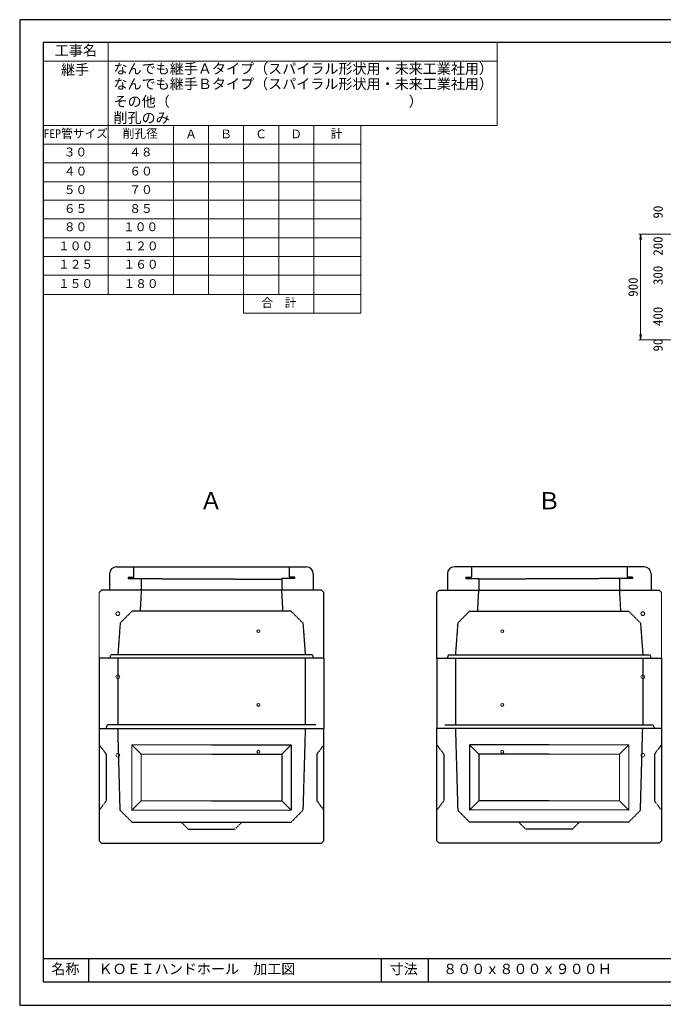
# Model space of a CAD drawing. Units: millimetres, scale not verified. Extents: x -297 to 298, y -210 to 211.
# Drawn here: x -297 to -22.3, y -210 to 210.5 of the extents above; entities that cross this region are included whole.
import ezdxf
from ezdxf.enums import TextEntityAlignment as Align

# ---------------------------------------------------------------- set-up
doc = ezdxf.new("R2010")
doc.units = ezdxf.units.MM
doc.linetypes.add('USER2', pattern=[4.7625, 3.175, -1.5875])
doc.layers.add('0-0', color=7, linetype='Continuous')
for name, color, linetype, lineweight in [('0-1_0', 9, 'Continuous', 25), ('0-2_dims', 7, 'Continuous', 18), ('0-3_pen1実線', 4, 'Continuous', 13), ('0-4_pen2実線', 3, 'Continuous', 13), ('0-5_pen3実線', 7, 'Continuous', 25), ('0-6_pen4実線', 7, 'Continuous', 25), ('0-7_pen2破線', 3, 'USER2', 25), ('0-8_鉄筋', 7, 'Continuous', 25), ('0-9_draw', 7, 'Continuous', 13)]:
    doc.layers.add(name, color=color, linetype=linetype, lineweight=lineweight)
doc.styles.add('ＭＳ ゴシック', font='')
doc.styles.get('ＭＳ ゴシック').set_extended_font_data('MS Gothic')

# ---------------------------------------------------------------- blocks, each defined once
blk = doc.blocks.new('部分図 1')
at = {"layer": '0-1_0'}
blk.add_lwpolyline([(0.1, 0.3), (11898.1, 0.3), (11898.1, 8410.3), (0.1, 8410.3)], close=True, dxfattribs=at)
at = {"layer": '0-2_dims'}
for p, q in [((755.1, 6066.8), (755.1, 8215.2)), ((4075.2, 7506.5), (4075.2, 8215.2)), ((200.1, 8055.5), (4076.2, 8055.5)), ((200.1, 7506.5), (4076.2, 7506.5)), ((1313.17, 6066.8), (1313.17, 7507.2)), ((1313.17, 6066.8), (1313.17, 7506.8)), ((1613.17, 6066.8), (1613.17, 7506.8)), ((1912.17, 5908), (1912.17, 7506.8)), ((2211.17, 6066.8), (2211.17, 7506.8)), ((2511.17, 5906), (2511.17, 7506.8)), ((200.17, 7349), (2913.17, 7349)), ((200.1, 7190), (2913.1, 7190)), ((200.1, 7028.2), (2913.1, 7028.2)), ((200.1, 6870.4), (2913.1, 6870.4)), ((200.1, 6711.4), (2913.1, 6711.4)), ((5619.5, 6579), (5286.5, 6579)), ((5301.5, 6579), (5301.5, 5679)), ((200.1, 6550.4), (2913.1, 6550.4)), ((200.1, 6390.4), (2913.1, 6390.4)), ((200.1, 6231.6), (2913.1, 6231.6)), ((2913.17, 6066.8), (2913.17, 5906.1)), ((1912.17, 5906.1), (2913.17, 5906.1)), ((5634.5, 5679), (5286.5, 5679))]:
    blk.add_line(p, q, dxfattribs=at)
blk.add_lwpolyline([(200.17, 6066.8), (2913.17, 6066.8), (2913.17, 7506.8), (200.17, 7506.8)], close=True, dxfattribs=at)
for points in [[(5309, 6534), (5301.5, 6579), (5294, 6534)], [(5294, 5724), (5301.5, 5679), (5309, 5724)]]:
    blk.add_lwpolyline(points, dxfattribs=at)
at = {"layer": '0-3_pen1実線'}
for p, q in [((2236.94, 3636.04), (2242.9, 3642)), ((3921.06, 3636.04), (3915.1, 3642))]:
    blk.add_line(p, q, dxfattribs=at)
at = {"layer": '0-4_pen2実線'}
for p, q in [((2348.94, 3654), (2348.94, 3642)), ((3809.06, 3654), (3809.06, 3642))]:
    blk.add_line(p, q, dxfattribs=at)
for centre, radius in [((838, 3342), 16), ((5320, 3342), 16), ((2038, 3192), 12), ((4120, 3192), 12), ((838, 2803), 16), ((5320, 2803), 16), ((2038, 2563), 12), ((4120, 2563), 12), ((838, 2134), 16), ((2038, 2164), 12), ((4120, 2164), 12), ((5320, 2134), 16)]:
    blk.add_circle(centre, radius, dxfattribs=at)
at = {"layer": '0-5_pen3実線'}
for p, q in [((826.94, 3742), (2446.94, 3742)), ((5331.06, 3742), (3711.06, 3742)), ((766.94, 3682), (766.94, 3542)), ((2506.94, 3682), (2506.94, 3542)), ((3651.06, 3682), (3651.06, 3542)), ((5391.06, 3682), (5391.06, 3542)), ((2578, 3542), (698, 3542)), ((2598, 3522), (2578, 3542)), ((3560, 3522), (3580, 3542)), ((3580, 3542), (5460, 3542)), ((2598, 2962), (2598, 3522)), ((3560, 2962), (3560, 3522)), ((678, 2963), (678, 2363)), ((2598, 2962), (678, 2962)), ((2598, 2963), (2598, 2363)), ((3560, 2963), (3560, 2363)), ((3560, 2962), (5480, 2962)), ((5480, 2963), (5480, 2363)), ((678, 2364), (678, 1404)), ((678, 2363), (2598, 2363)), ((2598, 1404), (2598, 2364)), ((3560, 1404), (3560, 2364)), ((5480, 2363), (3560, 2363)), ((5480, 2364), (5480, 1404)), ((1638, 2224), (2318, 2224)), ((2318, 2224), (2238, 2144)), ((2318, 2224), (2318, 1664)), ((4520, 2224), (3840, 2224)), ((3840, 2224), (3920, 2144)), ((3840, 2224), (3840, 1664)), ((1638, 2144), (2238, 2144)), ((2238, 2144), (2238, 1744)), ((4520, 2144), (3920, 2144)), ((3920, 2144), (3920, 1744)), ((1638, 1744), (2238, 1744)), ((2238, 1744), (2318, 1664)), ((3920, 1744), (3840, 1664)), ((4520, 1744), (3920, 1744)), ((958, 1664), (2315.06, 1666.94)), ((5200, 1664), (3842.94, 1666.94)), ((678, 1404), (698, 1384)), ((698, 1384), (2578, 1384)), ((2598, 1404), (2578, 1384)), ((3560, 1404), (3580, 1384)), ((5460, 1384), (3580, 1384)), ((5480, 1404), (5460, 1384)), ((586.1, 400.3), (586.1, 200.3)), ((3488.1, 400.3), (3488.1, 200.3))]:
    blk.add_line(p, q, dxfattribs=at)
for centre, start, end in [((826.94, 3682), 90, 180), ((2446.94, 3682), 0, 90), ((3711.06, 3682), 90, 180), ((5331.06, 3682), 0, 90)]:
    blk.add_arc(centre, 60, start, end, dxfattribs=at)
at = {"layer": '0-6_pen4実線'}
for p, q in [((200.1, 400.3), (11709.1, 400.3)), ((3085.4, 400.3), (3085.4, 200.3))]:
    blk.add_line(p, q, dxfattribs=at)
blk.add_lwpolyline([(200.1, 200.3), (11709.1, 200.3), (11709.1, 8215.3), (200.1, 8215.3)], close=True, dxfattribs=at)
at = {"layer": '0-7_pen2破線'}
for p, q in [((972.94, 3742), (972.94, 3642)), ((2300.94, 3742), (2300.94, 3654)), ((3857.06, 3742), (3857.06, 3654)), ((5185.06, 3742), (5185.06, 3642)), ((924.94, 3654), (972.94, 3654)), ((924.94, 3654), (924.94, 3642)), ((924.94, 3642), (2236.94, 3636.04)), ((1036.94, 3642), (1036.94, 3542)), ((2236.94, 3642), (2236.94, 3542)), ((2348.94, 3642), (2236.94, 3642)), ((2348.94, 3654), (2300.94, 3654)), ((3809.06, 3654), (3857.06, 3654)), ((3809.06, 3642), (3921.06, 3642)), ((5233.06, 3642), (3921.06, 3636.04)), ((3921.06, 3642), (3921.06, 3542)), ((5121.06, 3642), (5121.06, 3542)), ((5233.06, 3654), (5185.06, 3654)), ((5233.06, 3654), (5233.06, 3642)), ((1038, 3542), (1028, 3362)), ((2248, 3362), (2238, 3542)), ((3910, 3362), (3920, 3542)), ((5120, 3542), (5130, 3362)), ((858, 3262), (958, 3362)), ((2318, 3362), (2418, 3262)), ((3840, 3362), (3740, 3262)), ((5300, 3262), (5200, 3362)), ((858, 3262), (838, 2992)), ((2418, 3262), (2438, 2992)), ((3740, 3262), (3720, 2992)), ((5300, 3262), (5320, 2992)), ((778, 2992), (768, 2962)), ((1638, 2992), (778, 2992)), ((838, 2963), (838, 2393)), ((2498, 2992), (1638, 2992)), ((2438, 2963), (2438, 2393)), ((2498, 2992), (2508, 2962)), ((3660, 2992), (3650, 2962)), ((3660, 2992), (4520, 2992)), ((3720, 2963), (3720, 2393)), ((4520, 2992), (5380, 2992)), ((5320, 2963), (5320, 2393)), ((5380, 2992), (5390, 2962)), ((738, 2363), (748, 2393)), ((1638, 2393), (748, 2393)), ((858, 1664), (838.82, 2364)), ((2528, 2393), (1638, 2393)), ((3630, 2393), (4520, 2393)), ((4520, 2393), (5410, 2393)), ((5300, 1664), (5319.18, 2364)), ((5420, 2363), (5410, 2393)), ((678, 2224), (738, 2144)), ((2598, 2224), (2538, 2144)), ((3560, 2224), (3620, 2144)), ((5480, 2224), (5420, 2144)), ((2538, 2144), (2538, 1744)), ((3620, 2144), (3620, 1744)), ((2538, 1744), (2598, 1664)), ((3620, 1744), (3560, 1664)), ((958, 1564), (858, 1664)), ((5200, 1564), (5300, 1664)), ((958, 1564), (2318, 1564)), ((1438, 1504), (1378, 1564)), ((1838, 1504), (1898, 1564)), ((5200, 1564), (3840, 1564)), ((4320, 1504), (4260, 1564)), ((4720, 1504), (4780, 1564)), ((1438, 1504), (1838, 1504)), ((4720, 1504), (4320, 1504))]:
    blk.add_line(p, q, dxfattribs=at)
for points in [[(2318, 3362), (1638, 3362), (958, 3362)], [(3840, 3362), (4520, 3362), (5200, 3362)], [(2438, 2364), (2418, 1664), (2318, 1564)], [(3720, 2364), (3740, 1664), (3840, 1564)], [(738, 2144), (738, 1744), (678, 1664)], [(5420, 2144), (5420, 1744), (5480, 1664)]]:
    blk.add_lwpolyline(points, dxfattribs=at)
at = {"layer": '0-9_draw'}
for p, q in [((678, 3522), (698, 3542)), ((5480, 3522), (5460, 3542)), ((678, 3522), (678, 2962)), ((5480, 3522), (5480, 2962)), ((958, 2224), (1638, 2224)), ((958, 2224), (958, 1664)), ((958, 2224), (1038, 2144)), ((5200, 2224), (4520, 2224)), ((5200, 2224), (5120, 2144)), ((5200, 2224), (5200, 1664)), ((1038, 2144), (1638, 2144)), ((1038, 2144), (1038, 1744)), ((5120, 2144), (4520, 2144)), ((5120, 2144), (5120, 1744)), ((1038, 1744), (958, 1664)), ((1038, 1744), (1638, 1744)), ((5120, 1744), (4520, 1744)), ((5120, 1744), (5200, 1664))]:
    blk.add_line(p, q, dxfattribs=at)
at = {"layer": '0-2_dims', "style": 'ＭＳ ゴシック'}
for s, height, p in [('工事名', 87.98, (299.1, 8078.2)), ('継手', 87.98, (353.1, 7914.2)), ('なんでも継手Ａタイプ（スパイラル形状用・未来工業社用）\u3000\u3000', 87.98, (801.1, 7922.2)), ('なんでも継手Ｂタイプ（スパイラル形状用・未来工業社用）\u3000\u3000', 87.98, (801.1, 7792.2)), ('その他（\u3000\u3000\u3000\u3000\u3000\u3000\u3000\u3000\u3000\u3000\u3000\u3000\u3000\u3000\u3000\u3000\u3000）', 87.98, (801.1, 7642.2)), ('削孔のみ', 87.98, (801.1, 7503.2)), ('FEP管サイズ', 73.31, (203.17, 7379.9)), ('削孔径', 73.31, (879.17, 7379.9)), ('Ａ', 73.31, (1413.17, 7375.9)), ('Ｂ', 73.31, (1712.17, 7375.9)), ('Ｃ', 73.31, (2011.17, 7375.9)), ('Ｄ', 73.31, (2310.17, 7375.9)), ('計', 73.31, (2654.17, 7378.9)), ('３０', 73.31, (376.17, 7221.9)), ('４８', 73.31, (935.17, 7221.9)), ('４０', 73.31, (377.07, 7058.9)), ('６０', 73.31, (936.07, 7058.9)), ('５０', 73.31, (377.07, 6900.5)), ('７０', 73.31, (936.07, 6900.5)), ('６５', 73.31, (377.07, 6739.5)), ('８５', 73.31, (936.07, 6739.5)), ('８０', 73.31, (377.17, 6583.5)), ('１００', 73.31, (882.17, 6583.5)), ('１００', 73.31, (327.07, 6420.5)), ('１２０', 73.31, (886.07, 6420.5)), ('１２５', 73.31, (327.07, 6264.1)), ('１６０', 73.31, (886.07, 6264.1)), ('１５０', 73.31, (327.07, 6099.1)), ('１８０', 73.31, (886.07, 6099.1)), ('合\u3000計', 73.31, (2063.17, 5935.9))]:
    blk.add_text(s, height=height, dxfattribs=at).set_placement(p, align=Align.BOTTOM_LEFT)
for s, p in [('90', (5513.56, 6714)), ('200', (5513.56, 6396.5)), ('300', (5513.56, 6146.5)), ('900', (5301, 6046.5)), ('400', (5513.56, 5796.5)), ('90', (5513.56, 5579))]:
    blk.add_text(s, height=80.65, rotation=90, dxfattribs=at).set_placement(p, align=Align.BOTTOM_LEFT)
at = {"layer": '0-5_pen3実線', "style": 'ＭＳ ゴシック'}
for s, p in [('名称', (270.1, 240.3)), ('ＫＯＥＩハンドホール\u3000加工図', (673.1, 240.3)), ('寸法', (3159.3, 240.3)), ('８００ｘ８００ｘ９００Ｈ', (3615.1, 240.3))]:
    blk.add_text(s, height=87.98, dxfattribs=at).set_placement(p, align=Align.BOTTOM_LEFT)
at = {"layer": '0-8_鉄筋', "style": 'ＭＳ ゴシック'}
for s, p in [('Ａ', (1533.97, 4188.23)), ('Ｂ', (4419.97, 4188.23))]:
    blk.add_text(s, height=146.6, dxfattribs=at).set_placement(p, align=Align.BOTTOM_LEFT)

msp = doc.modelspace()

# ---------------------------------------------------------------- block references
at = {"layer": '0-0', "xscale": 0.05, "yscale": 0.05}
msp.add_blockref('部分図 1', (-297, -210), dxfattribs=at)

doc.saveas('drawing.dxf')
